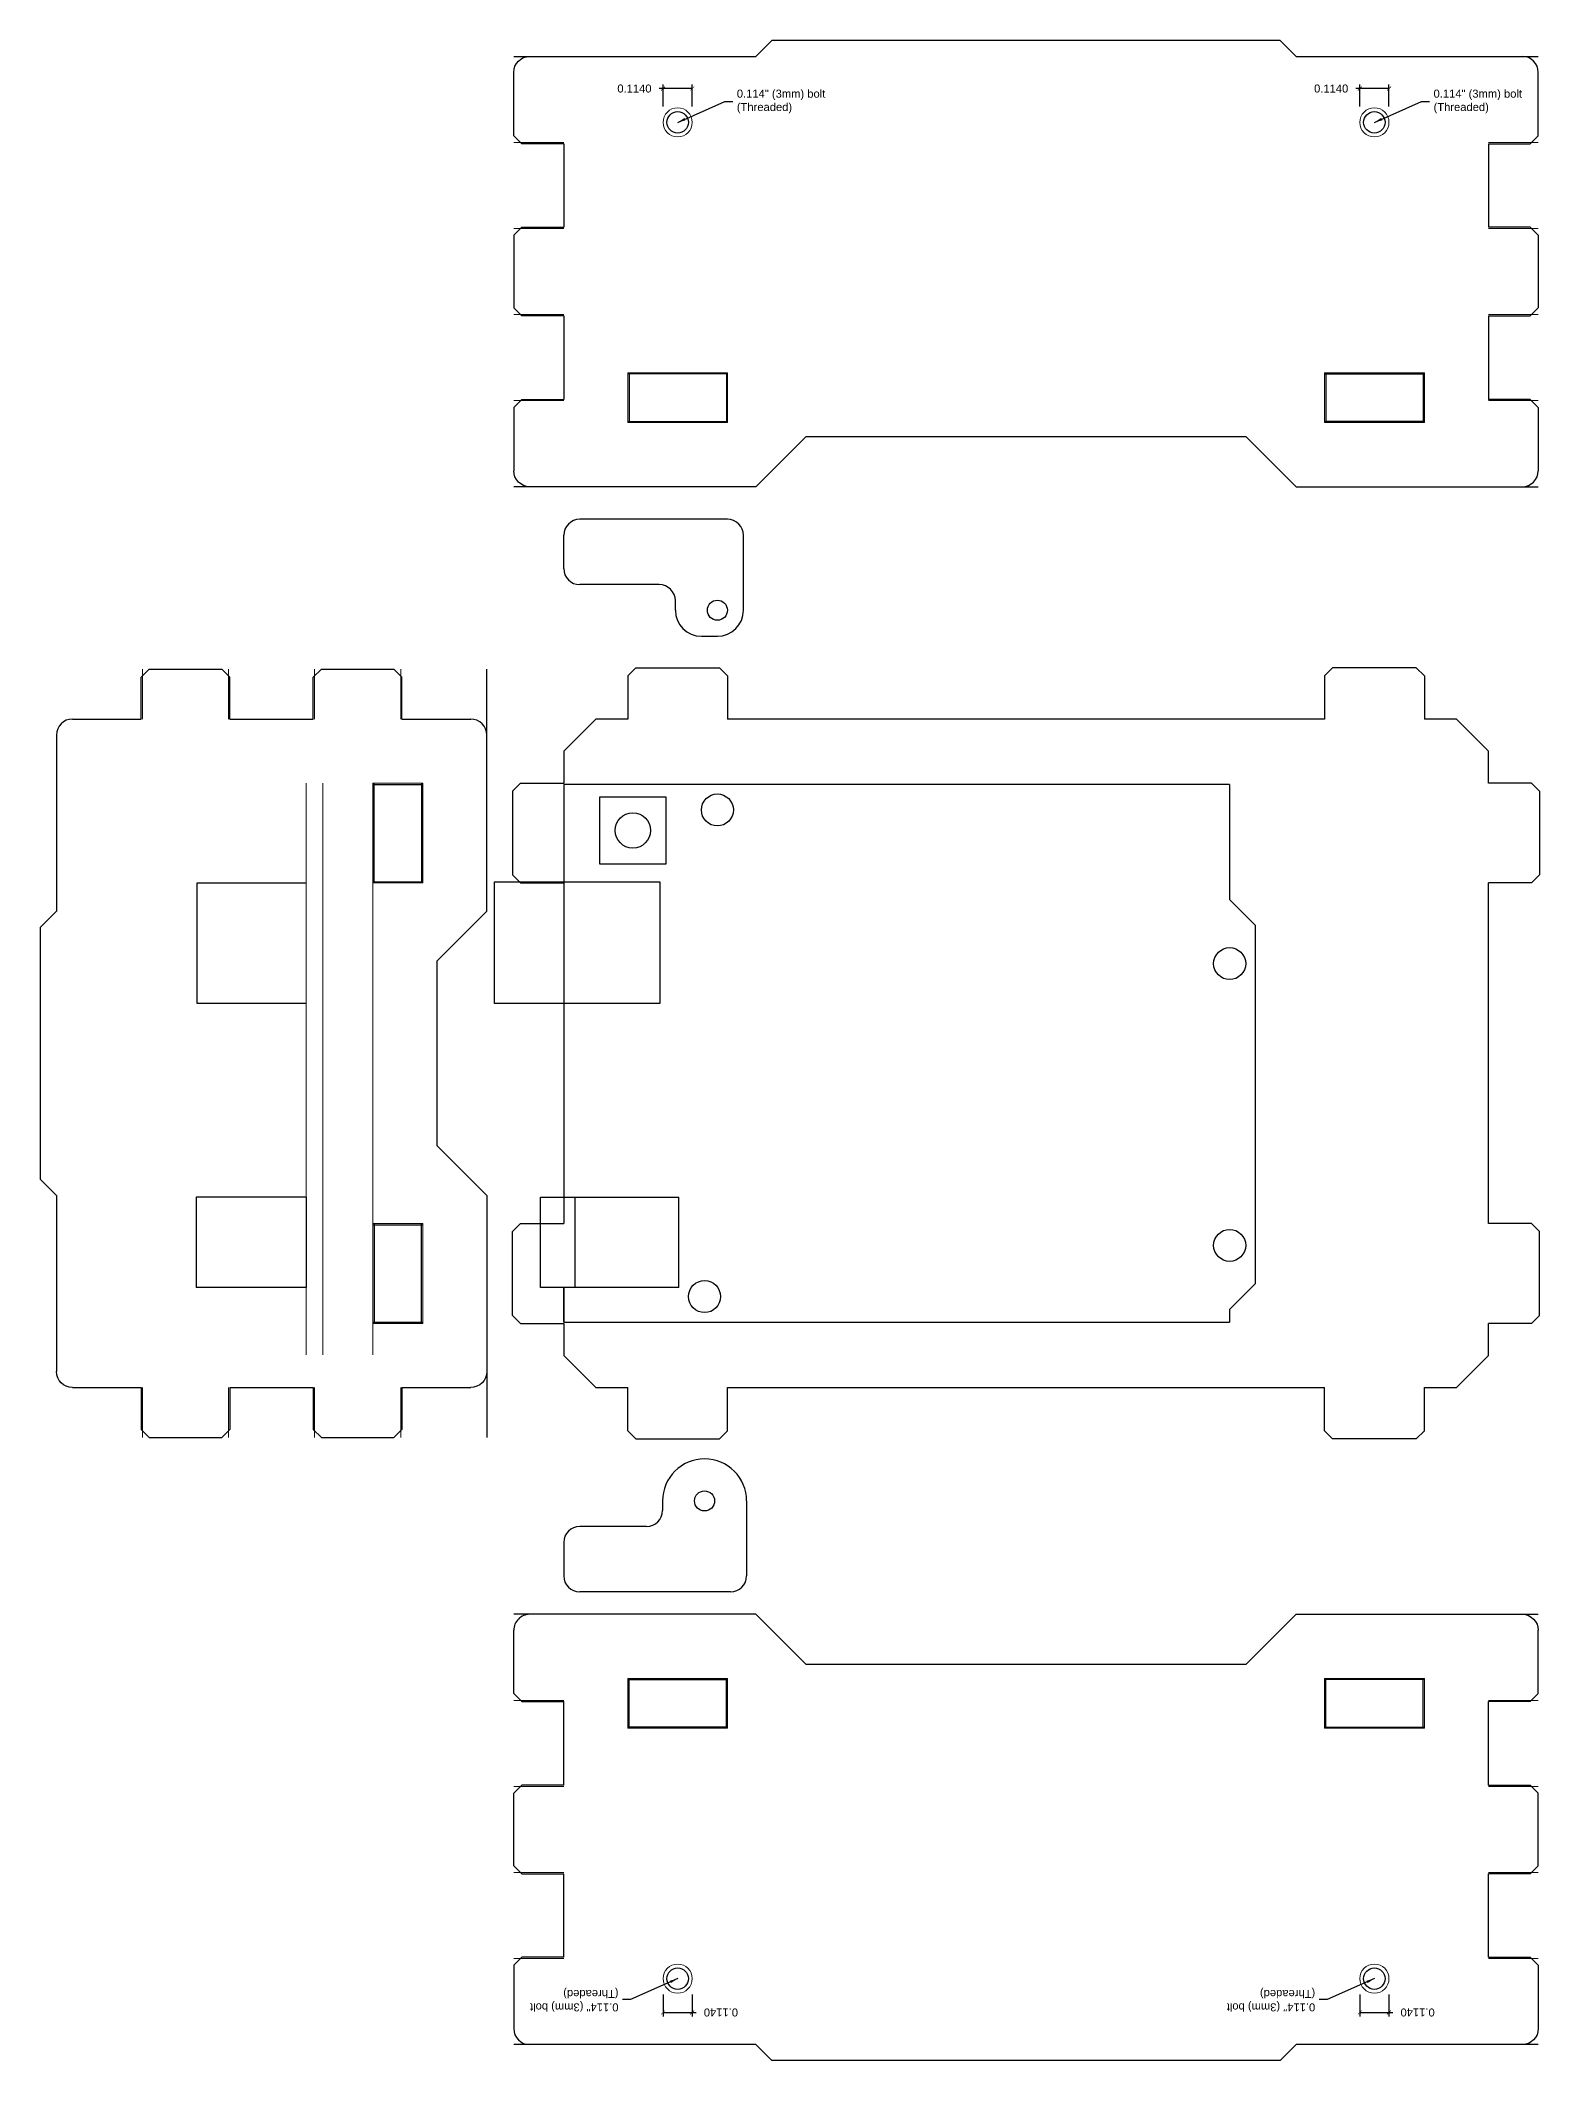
# Model space of a CAD drawing. Header units: inches. Extents: x 29.7 to 74.6, y -5.7 to 19.4.
# Drawn here: x 61.65 to 67.5, y 10.76 to 18.64 of the extents above; entities that cross this region are included whole.
import ezdxf

# ---------------------------------------------------------------- set-up
doc = ezdxf.new("R2010")
doc.units = ezdxf.units.IN
doc.header["$MEASUREMENT"] = 0
doc.layers.add('CUT', color=1, linetype='Continuous')
doc.layers.add('NOPLOT', color=40, linetype='Continuous', lineweight=5)
doc.styles.get("Standard").update_dxf_attribs({"font": 'arial.ttf'})
doc.dimstyles.get("Standard").update_dxf_attribs({"dimtxt": 0.18, "dimasz": 0.18, "dimexe": 0.18, "dimexo": 0.0625, "dimgap": 0.09, "dimtad": 0, "dimtih": 1, "dimtoh": 1, "dimdec": 4, "dimzin": 0, "dimdsep": 46, "dimtxsty": 'Standard', "dimcen": 0.09, "dimadec": 0, "dimazin": 0, "dimtfac": 1, "dimtdec": 4, "dimtofl": 0, "dimtmove": 0, "dimatfit": 3, "dimfxl": 1, "dimtolj": 1, "dimtzin": 0, "dimarcsym": 0})

# ---------------------------------------------------------------- blocks, each defined once
blk = doc.blocks.new('TabHole2')
for p, q in [((-0.195, 0.0925), (0.195, 0.0925)), ((-0.19, 0.0975), (-0.19, -0.0975)), ((0.19, 0.0975), (0.19, -0.0975)), ((0.195, -0.0925), (-0.195, -0.0925))]:
    blk.add_line(p, q)
at = {"layer": 'NOPLOT'}
for p, q in [((-0.195, 0.0975), (0.195, 0.0975)), ((-0.195, 0.0975), (-0.195, -0.0975)), ((0.195, 0.0975), (0.195, -0.0975)), ((0.195, -0.0975), (-0.195, -0.0975))]:
    blk.add_line(p, q, dxfattribs=at)
blk = doc.blocks.new('TabHole')
blk.add_blockref('TabHole2', (0, 0))
blk = doc.blocks.new('FootCurve')
for p, q in [((-1.14, 0.195), (-0.945, 0)), ((-0.945, 0), (0, 0))]:
    blk.add_line(p, q)
blk = doc.blocks.new('Serration_3')
for p, q in [((0, 1.37025), (0, 1.6175)), ((-0.03125, 1.339), (0, 1.37025)), ((-0.195, 1.339), (-0.03125, 1.339)), ((-0.195, 1.339), (-0.195, 1.013)), ((-0.03125, 1.013), (-0.195, 1.013)), ((-0.03125, 1.013), (0, 0.98175)), ((0, 0.98175), (0, 0.69825)), ((-0.195, 0.667), (-0.03125, 0.667)), ((-0.195, 0.667), (-0.195, 0.341)), ((-0.03125, 0.667), (0, 0.69825)), ((-0.03125, 0.341), (-0.195, 0.341)), ((-0.03125, 0.341), (0, 0.30975)), ((0, 0.30975), (0, 0.0625))]:
    blk.add_line(p, q)
for centre, start, end in [((-0.0625, 1.6175), 0, 90), ((-0.0625, 0.0625), 270, 0)]:
    blk.add_arc(centre, 0.0625, start, end)
at = {"layer": 'NOPLOT'}
for p, q in [((-0.195, 1.344), (0, 1.344)), ((-0.195, 1.008), (0, 1.008)), ((-0.195, 0.672), (0, 0.672)), ((-0.195, 0.336), (0, 0.336))]:
    blk.add_line(p, q, dxfattribs=at)
blk = doc.blocks.new('_ArchTick')
at = {"color": 0, "linetype": 'ByBlock', "const_width": 0.15}
blk.add_lwpolyline([(-0.5, -0.5), (0.5, 0.5)], dxfattribs=at)
blk = doc.blocks.new('*D59')
at = {"layer": 'Defpoints', "color": 0, "transparency": 16777216}
for p in [(46.787, 17.3759), (46.787, 17.2441), (46.901, 17.2441)]:
    blk.add_point(p, dxfattribs=at)
at = {"layer": 'NOPLOT', "color": 0, "lineweight": -2, "transparency": 16777216}
for p, q in [((46.787, 17.3759), (46.7714, 17.3759)), ((46.787, 17.3066), (46.787, 17.3915)), ((46.901, 17.3759), (46.787, 17.3759)), ((46.901, 17.3066), (46.901, 17.3915))]:
    blk.add_line(p, q, dxfattribs=at)
at = {"layer": 'NOPLOT', "color": 0, "lineweight": -2, "transparency": 16777216, "xscale": 0.015625, "yscale": 0.015625, "zscale": 0.015625, "rotation": 180}
blk.add_blockref('_ArchTick', (46.787, 17.3759), dxfattribs=at)
at = {"layer": 'NOPLOT', "color": 0, "lineweight": -2, "transparency": 16777216, "xscale": 0.015625, "yscale": 0.015625, "zscale": 0.015625}
blk.add_blockref('_ArchTick', (46.901, 17.3759), dxfattribs=at)
at = {"layer": 'NOPLOT', "color": 0, "transparency": 16777216, "insert": (46.6753, 17.3759), "char_height": 0.03125, "attachment_point": 5}
blk.add_mtext('\\A1;0.1140', dxfattribs=at)
blk = doc.blocks.new('Arduino_Plan')
for p, q in [((-2.6, 0), (-2.6, -0.38)), ((0, 0), (-2.6, 0)), ((0, 0), (0, -0.45)), ((-2.87, -0.855), (-2.87, -0.38)), ((-2.87, -0.38), (-2.225, -0.38)), ((-2.225, -0.38), (-2.225, -0.855)), ((0, -0.45), (0.1, -0.55)), ((0.1, -0.55), (0.1, -1.95)), ((-2.225, -0.855), (-2.87, -0.855)), ((-2.6, -0.855), (-2.6, -1.612)), ((-2.69, -1.965), (-2.69, -1.612)), ((-2.69, -1.965), (-2.69, -1.612)), ((-2.69, -1.612), (-2.555, -1.612)), ((-2.555, -1.965), (-2.555, -1.612)), ((-2.555, -1.612), (-2.15, -1.612)), ((-2.15, -1.965), (-2.15, -1.612)), ((-2.555, -1.965), (-2.69, -1.965)), ((-2.6, -1.965), (-2.6, -2.1)), ((-2.6, -2.1), (-2.6, -1.965)), ((-2.15, -1.965), (-2.555, -1.965)), ((0, -2.05), (0.1, -1.95)), ((0, -2.05), (0, -2.1)), ((-2.6, -2.1), (0, -2.1))]:
    blk.add_line(p, q)
blk.add_lwpolyline([(-2.46, -0.31), (-2.2, -0.31), (-2.2, -0.05), (-2.46, -0.05)], close=True)
for centre, radius in [((-2, -0.1), 0.0625), ((-2.33, -0.18), 0.0689), ((0, -0.7), 0.0625), ((0, -1.8), 0.0625), ((-2.05, -2), 0.0625)]:
    blk.add_circle(centre, radius)
blk = doc.blocks.new('Serration_2')
for p, q in [((0, 1.6175), (0, 1.349)), ((0, 1.349), (0.16375, 1.349)), ((0.16375, 1.349), (0.195, 1.31775)), ((0.195, 1.31775), (0.195, 1.03425)), ((0.16375, 1.003), (0.195, 1.03425)), ((0, 1.003), (0, 0.677)), ((0, 1.003), (0.16375, 1.003)), ((0, 0.677), (0.16375, 0.677)), ((0.16375, 0.677), (0.195, 0.64575)), ((0.195, 0.64575), (0.195, 0.36225)), ((0, 0.331), (0, 0.0625)), ((0, 0.331), (0.16375, 0.331)), ((0.16375, 0.331), (0.195, 0.36225))]:
    blk.add_line(p, q)
for centre, start, end in [((-0.0625, 1.6175), 0, 90), ((-0.0625, 0.0625), 270, 0)]:
    blk.add_arc(centre, 0.0625, start, end)
at = {"layer": 'NOPLOT'}
for p, q in [((0, 1.344), (0.195, 1.344)), ((0, 1.008), (0.195, 1.008)), ((0, 0.672), (0.195, 0.672)), ((0, 0.336), (0.195, 0.336))]:
    blk.add_line(p, q, dxfattribs=at)
blk = doc.blocks.new('ArduinoFront')
for p, q in [((0.0625, 1.2117), (0.0625, 0.5242)), ((0.6125, 0.1642), (0.6125, 0.6342)), ((0.6125, 0.6342), (1.0375, 0.6342)), ((0, 0.4617), (0.0625, 0.5242)), ((0, -0.5233), (0, 0.4617)), ((1.5475, 0.3292), (1.5475, -0.3908)), ((1.0375, 0.1642), (0.6125, 0.1642)), ((0.0625, -0.5858), (0, -0.5233)), ((0.0625, -0.5858), (0.0625, -1.2733)), ((0.6075, -0.5928), (0.6075, -0.9458)), ((1.0375, -0.5928), (0.6075, -0.5928)), ((1.0375, -0.5928), (1.0375, -0.9458)), ((1.0375, -0.9458), (0.6075, -0.9458))]:
    blk.add_line(p, q)
at = {"layer": 'NOPLOT'}
for p, q in [((1.0375, 1.0242), (1.0375, -1.2088)), ((1.1025, 1.0242), (1.1025, -1.2088)), ((1.2975, 1.0242), (1.2975, -1.2088))]:
    blk.add_line(p, q, dxfattribs=at)
at = {"rotation": 90}
for name, p in [('Serration_2', (1.7425, 1.2742)), ('FootCurve', (1.7425, 1.4692)), ('TabHole', (1.395, 0.8292))]:
    blk.add_blockref(name, p, dxfattribs=at)
at = {"xscale": -1, "rotation": 90}
for name, p in [('FootCurve', (1.7425, -1.5308)), ('TabHole', (1.395, -0.8908)), ('Serration_2', (1.7425, -1.3358))]:
    blk.add_blockref(name, p, dxfattribs=at)
blk = doc.blocks.new('Arduino_Spacer1')
for p, q in [((0.0392, 0.355), (-0.5375, 0.355)), ((-0.6, 0.1625), (-0.6, 0.2925)), ((0.1017, 0), (0.1017, 0.2925)), ((-0.2266, 0.1), (-0.5375, 0.1)), ((-0.1641, 0), (-0.1641, 0.0375)), ((-0.0624, -0.1017), (0, -0.1017))]:
    blk.add_line(p, q)
blk.add_circle((0, 0), 0.0392)
for centre, radius, start, end in [((-0.5375, 0.2925), 0.0625, 90, 180), ((0.0392, 0.2925), 0.0625, 0, 90), ((-0.5375, 0.1625), 0.0625, 180, 270), ((-0.2266, 0.0375), 0.0625, 0, 90), ((-0.0624, 0), 0.1017, 180, 270), ((0, 0), 0.1017, 270, 0)]:
    blk.add_arc(centre, radius, start, end)
blk = doc.blocks.new('Arduino_Base')
for p, q in [((-1.52375, 0.2), (-1.555, 0.16875)), ((-1.555, 0.16875), (-1.555, 0)), ((-1.52375, 0.2), (-1.19625, 0.2)), ((-1.165, 0.16875), (-1.19625, 0.2)), ((-1.165, 0.16875), (-1.165, 0)), ((1.19625, 0.2), (1.165, 0.16875)), ((1.165, 0.16875), (1.165, 0)), ((1.52375, 0.2), (1.19625, 0.2)), ((1.555, 0.16875), (1.52375, 0.2)), ((1.555, 0.16875), (1.555, 0)), ((-1.97375, -0.25), (-2.005, -0.28125)), ((-2.005, -0.28125), (-2.005, -0.60875)), ((-1.97375, -0.25), (-1.805, -0.25)), ((1.97375, -0.25), (1.805, -0.25)), ((2.005, -0.28125), (1.97375, -0.25)), ((2.005, -0.28125), (2.005, -0.60875)), ((-2.005, -0.60875), (-1.97375, -0.64)), ((2.005, -0.60875), (1.97375, -0.64)), ((-1.97375, -0.64), (-1.805, -0.64)), ((1.805, -1.97), (1.805, -0.64)), ((1.97375, -0.64), (1.805, -0.64)), ((-1.97375, -1.97), (-2.005, -2.00125)), ((-1.97375, -1.97), (-1.805, -1.97)), ((1.97375, -1.97), (1.805, -1.97)), ((2.005, -2.00125), (1.97375, -1.97)), ((-2.005, -2.32875), (-2.005, -2.00125)), ((2.005, -2.32875), (2.005, -2.00125)), ((-2.005, -2.32875), (-1.97375, -2.36)), ((-1.97375, -2.36), (-1.805, -2.36)), ((1.97375, -2.36), (1.805, -2.36)), ((1.97375, -2.36), (2.005, -2.32875)), ((-1.555, -2.77875), (-1.555, -2.61)), ((-1.165, -2.77875), (-1.165, -2.61)), ((1.165, -2.77875), (1.165, -2.61)), ((1.555, -2.77875), (1.555, -2.61)), ((-1.555, -2.77875), (-1.52375, -2.81)), ((-1.52375, -2.81), (-1.19625, -2.81)), ((-1.19625, -2.81), (-1.165, -2.77875)), ((1.19625, -2.81), (1.165, -2.77875)), ((1.52375, -2.81), (1.19625, -2.81)), ((1.52375, -2.81), (1.555, -2.77875))]:
    blk.add_line(p, q)
for points in [[(-1.555, 0), (-1.68, 0), (-1.805, -0.125), (-1.805, -0.25)], [(1.165, 0), (-1.165, 0)], [(1.805, -0.25), (1.805, -0.125), (1.68, 0), (1.555, 0)], [(-1.805, -0.64), (-1.805, -1.97)], [(-1.805, -2.36), (-1.805, -2.485), (-1.68, -2.61), (-1.555, -2.61)], [(1.555, -2.61), (1.68, -2.61), (1.805, -2.485), (1.805, -2.36)], [(-1.165, -2.61), (1.165, -2.61)]]:
    blk.add_lwpolyline(points)
blk = doc.blocks.new('Arduino_Spacer_Last')
for p, q in [((-0.1641, 0), (-0.1641, -0.0375)), ((0.1641, 0), (0.1641, -0.2925)), ((-0.2266, -0.1), (-0.4875, -0.1)), ((-0.55, -0.1625), (-0.55, -0.2925)), ((0.1016, -0.355), (-0.4875, -0.355))]:
    blk.add_line(p, q)
blk.add_circle((0, 0), 0.0392)
for centre, radius, start, end in [((0, 0), 0.1641, 0, 180), ((-0.2266, -0.0375), 0.0625, 270, 0), ((-0.4875, -0.1625), 0.0625, 90, 180), ((-0.4875, -0.2925), 0.0625, 180, 270), ((0.1016, -0.2925), 0.0625, 270, 0)]:
    blk.add_arc(centre, radius, start, end)
blk = doc.blocks.new('Threaded3mmBolt')
blk.add_circle((0, 0), 0.042)
at = {"layer": 'NOPLOT'}
blk.add_circle((0, 0), 0.057, dxfattribs=at)
at = {"layer": 'NOPLOT', "insert": (0.23093, 0.08137), "char_height": 0.03125, "attachment_point": 4}
blk.add_mtext('\\A1;0.114" (3mm) bolt^J(Threaded)', dxfattribs=at)
at = {"layer": 'NOPLOT'}
dim = blk.add_linear_dim(base=(-0.057, 0.13184), p1=(0.057, 0), p2=(-0.057, 0), dimstyle='Standard', override={"dimtxt": 0.03125, "dimasz": 0.015625, "dimexe": 0.015625, "dimgap": 0.03125, "dimblk1": 'ArchTick', "dimblk2": 'ArchTick', "dimsah": 1}, dxfattribs=at)
dim.commit()
dim.dimension.update_dxf_attribs({"geometry": '*D59', "text_midpoint": (-0.16869, 0.13184), "insert": (-46.84401, -17.24406)})
at = {"layer": 'NOPLOT', "annotation_type": 0, "has_hookline": 1, "hookline_direction": 0, "text_width": 0.34334}
blk.add_leader([(0, 0), (0.18406, 0.08137), (0.21531, 0.08137)], dimstyle='Standard', override={"dimasz": 0.03125, "dimgap": 0.015625}, dxfattribs=at)
blk = doc.blocks.new('OtherSide')
for p, q in [((-2, -0.0625), (-1.055, -0.0625)), ((-0.9925, 0), (-1.055, -0.0625)), ((-0.9925, 0), (0.9925, 0)), ((0.9925, 0), (1.055, -0.0625)), ((1.055, -0.0625), (2, -0.0625)), ((0.86, -1.5475), (-0.86, -1.5475))]:
    blk.add_line(p, q)
at = {"xscale": -1}
for name, p in [('Serration_3', (-2, -1.7425)), ('TabHole', (-1.36, -1.395)), ('FootCurve', (-2, -1.7425))]:
    blk.add_blockref(name, p, dxfattribs=at)
for name, p in [('Serration_3', (2, -1.7425)), ('TabHole', (1.36, -1.395)), ('FootCurve', (2, -1.7425))]:
    blk.add_blockref(name, p)
at = {"layer": 'CUT'}
for p in [(-1.36, -0.32), (1.36, -0.32)]:
    blk.add_blockref('Threaded3mmBolt', p, dxfattribs=at)
blk = doc.blocks.new('Arduino_Left')
for p, q in [((-0.9925, 1.5475), (-1.055, 1.485)), ((0.9925, 1.5475), (-0.9925, 1.5475)), ((1.055, 1.485), (0.9925, 1.5475)), ((-2, 1.485), (-1.055, 1.485)), ((1.055, 1.485), (2, 1.485))]:
    blk.add_line(p, q)
blk.add_lwpolyline([(0.86, 0), (-0.86, 0)])
at = {"xscale": -1}
for name, p in [('Serration_3', (-2, -0.195)), ('TabHole', (-1.36, 0.1525)), ('FootCurve', (-2, -0.195))]:
    blk.add_blockref(name, p, dxfattribs=at)
for name, p in [('Serration_3', (2, -0.195)), ('TabHole', (1.36, 0.1525)), ('FootCurve', (2, -0.195))]:
    blk.add_blockref(name, p)
at = {"layer": 'CUT'}
for p in [(-1.36, 1.2275), (1.36, 1.2275)]:
    blk.add_blockref('Threaded3mmBolt', p, dxfattribs=at)

msp = doc.modelspace()

# ---------------------------------------------------------------- block references
msp.add_blockref('Arduino_Plan', (66.2902, 15.7397))
at = {"layer": 'CUT'}
for name, p in [('Arduino_Left', (65.4952, 17.0969)), ('Arduino_Spacer1', (64.2902, 16.4195)), ('ArduinoFront', (61.6473, 14.7205)), ('Arduino_Base', (65.4952, 15.9947)), ('Arduino_Spacer_Last', (64.2402, 12.9419))]:
    msp.add_blockref(name, p, dxfattribs=at)
at = {"layer": 'CUT', "rotation": 180}
msp.add_blockref('OtherSide', (65.4952, 10.7567), dxfattribs=at)

doc.saveas('drawing.dxf')
